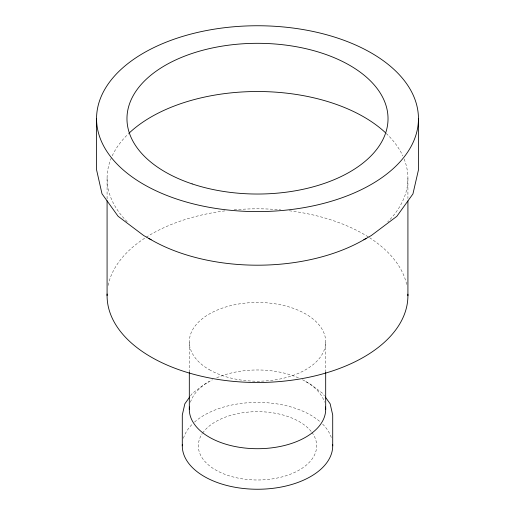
<?xml version="1.0" encoding="UTF-8"?>
<svg xmlns="http://www.w3.org/2000/svg" width="515" height="515" viewBox="0 0 515 515"><rect width="100%" height="100%" fill="white"/><g stroke="black" fill="none" stroke-linecap="round" stroke-linejoin="round"><path stroke-width="0.39" stroke-dasharray="2.58 1.93" d="M189.314 372.377L189.314 341.838M325.686 372.377L325.686 341.838M190.595 395.784L192.365 393.318L204.32 384.325L209.283 381.506M305.717 381.506L310.68 384.325L322.635 393.318L324.405 395.784M407.919 178.435L407.919 198.526M107.081 178.274L107.081 199.163M108.131 285.413A150.419 86.842 0 0 1 145.481 237.698M146.17 237.254A150.419 86.842 0 0 1 225.435 210.809M234.138 209.863A150.419 86.842 0 0 1 280.604 209.843M289.321 210.777A150.419 86.842 0 0 1 368.843 237.267M369.538 237.711A150.419 86.842 0 0 1 406.902 285.568M404.121 158.974A150.419 86.842 0 0 1 387.731 221.811M127.199 221.74A150.419 86.842 0 0 1 111.568 157.313M112.238 155.807A150.419 86.842 0 0 1 128.84 133.372M386.231 133.437A150.419 86.842 0 0 1 402.827 155.948M311.936 432.433A59.174 34.164 0 0 1 258.697 479.986A59.174 34.164 0 0 1 202.17 433.72M202.607 433.076A59.174 34.164 0 0 1 256.303 411.672A59.174 34.164 0 0 1 311.453 431.802M183.437 438.278A75.209 43.421 0 0 1 192.365 424.115M194.522 422.088A75.209 43.421 0 0 1 320.478 422.088M322.635 424.115A75.209 43.421 0 0 1 331.563 438.278M190.434 402.241A68.186 39.372 0 0 1 212.528 379.755M216.706 377.798A68.186 39.372 0 0 1 299.009 378.113M302.472 379.755A68.186 39.372 0 0 1 324.566 402.241M209.283 369.673A68.186 39.372 0 0 0 323.369 352.022A68.186 39.372 0 0 0 239.848 303.811A68.186 39.372 0 0 0 209.283 369.673"/><path stroke-width="0.77" d="M189.314 409.348L189.314 372.377M325.686 409.348L325.686 372.377M189.713 397.014L184.853 403.792L182.291 415.032L182.291 445.829M363.86 239.765L371.309 235.535L396.846 216.326L412.933 193.955L418.45 169.918L418.45 118.759A160.95 92.925 0 0 0 177.16 38.155A160.95 92.925 0 0 0 176.896 199.105A160.95 92.925 0 0 0 418.45 118.759M151.14 239.765L143.691 235.535L118.077 216.255L102.002 193.807L96.55 169.744L96.55 118.585M325.287 397.014L330.147 403.792L332.709 415.032L332.709 445.829M407.919 200.934L407.919 295.732M107.081 200.766L107.081 295.571M407.893 294.181A150.419 86.842 0 0 1 257.358 382.497A150.419 86.842 0 0 1 107.107 294.02M366.01 238.497A150.419 86.842 0 0 1 148.977 238.49M129.374 132.864A150.419 86.842 0 0 1 385.149 132.419M332.664 444.323A75.209 43.421 0 0 1 257.5 489.25A75.209 43.421 0 0 1 182.336 444.323M325.564 406.979A68.186 39.372 0 0 1 257.5 448.713A68.186 39.372 0 0 1 189.436 406.979M192.147 183.907A130.527 75.357 0 0 0 388.027 118.733A130.527 75.357 0 0 0 192.327 53.38A130.527 75.357 0 0 0 192.147 183.907"/></g></svg>
